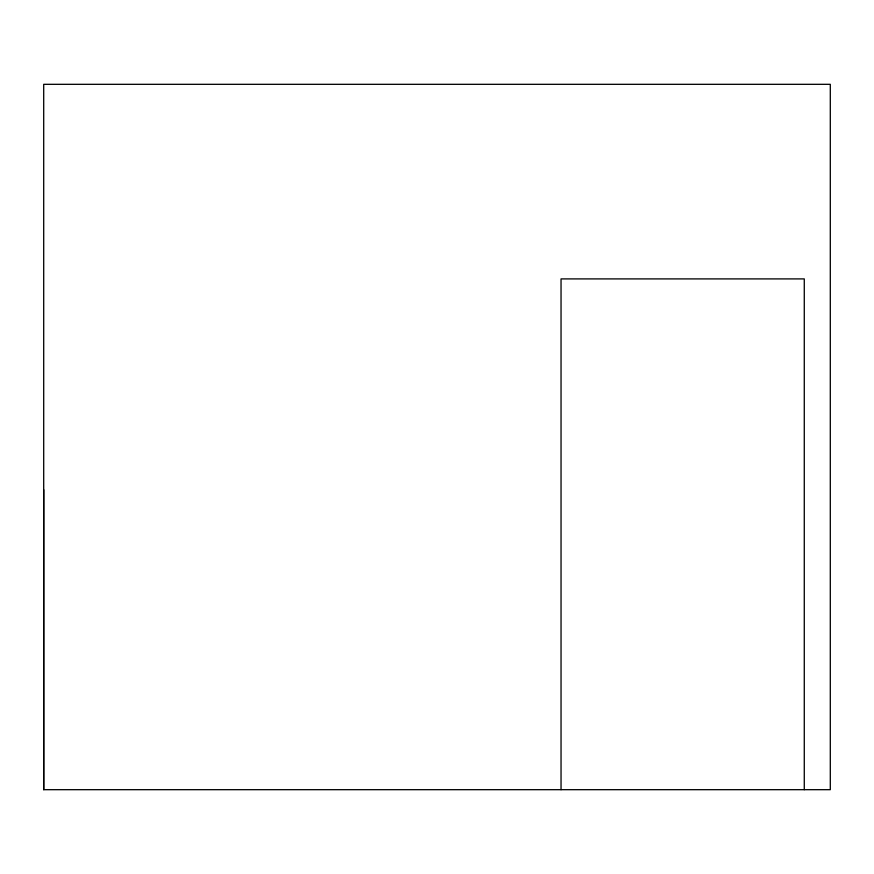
<?xml version="1.0" encoding="UTF-8"?>
<svg xmlns="http://www.w3.org/2000/svg" width="874" height="874" viewBox="0 0 874 874"><rect width="100%" height="100%" fill="white"/><g stroke="black" fill="none" stroke-linecap="round" stroke-linejoin="round"><path stroke-width="1.31" d="M43.7 789.681L43.7 84.319L830.3 84.319L830.3 789.681L43.7 789.681L43.7 489.702M804.277 789.681L804.277 278.904L561.042 278.904L561.042 789.681"/></g></svg>
